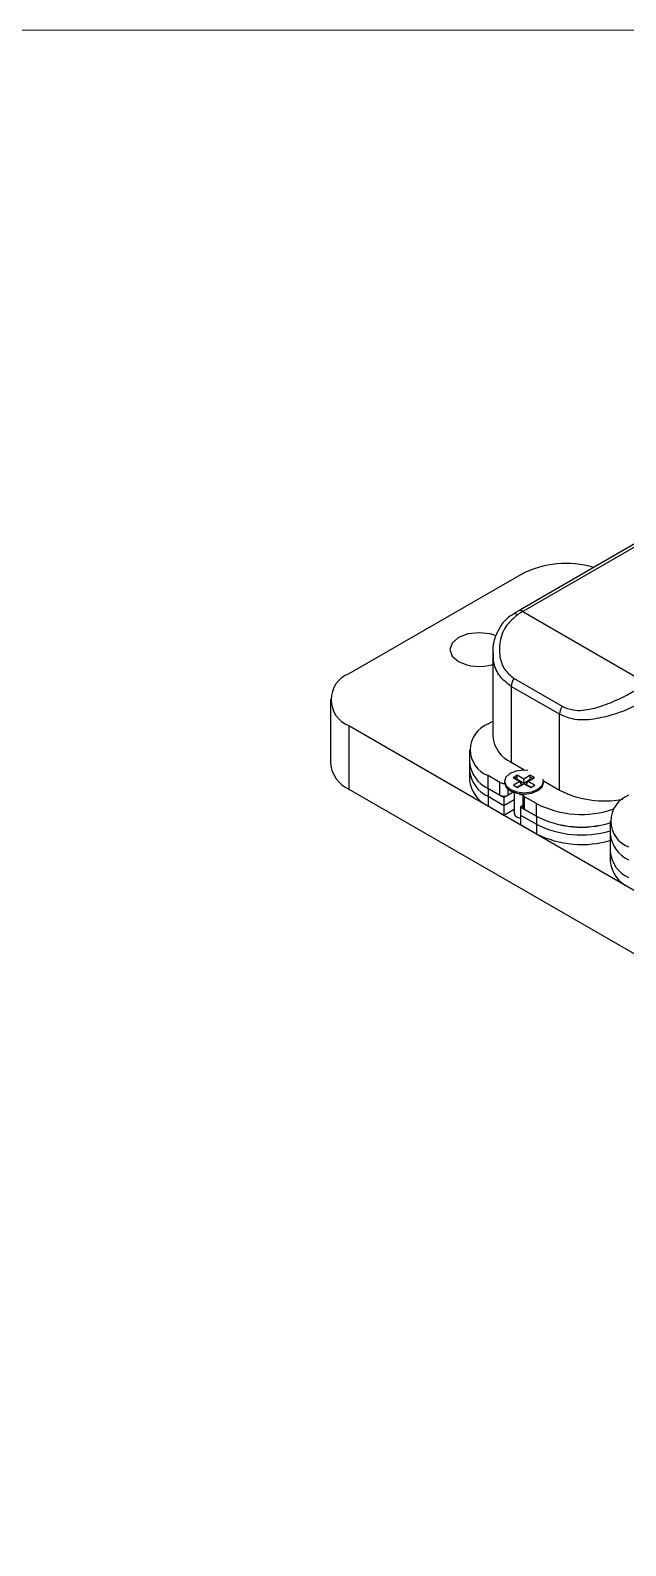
# Model space of a CAD drawing. Header units: millimetres. Extents: x 5 to 292, y 4 to 204.
# Drawn here: x 162.3 to 192.8, y 126.7 to 204.5 of the extents above; entities that cross this region are included whole.
import ezdxf

# ---------------------------------------------------------------- set-up
doc = ezdxf.new("R2010")
doc.units = ezdxf.units.MM

msp = doc.modelspace()

# ---------------------------------------------------------------- linework, layer by layer
at = {"color": 7, "linetype": 'Continuous', "lineweight": 18}
msp.add_line((4.92, 204.48), (291.92, 204.48), dxfattribs=at)
at = {"color": 7, "linetype": 'Continuous', "lineweight": 25}
for p, q in [((193.31, 178.152), (187.299, 174.682)), ((193.559, 178.127), (187.549, 174.657)), ((187.457, 176.562), (178.618, 171.46)), ((187.299, 174.682), (187.027, 174.515)), ((187.549, 174.657), (193.913, 170.983)), ((185.996, 172.545), (185.996, 168.248)), ((187.089, 171.221), (189.564, 169.793)), ((189.423, 169.384), (186.948, 170.813)), ((186.948, 170.813), (186.948, 166.921)), ((177.666, 170.133), (177.666, 166.867)), ((178.618, 168.806), (245.864, 129.986)), ((178.618, 168.806), (178.618, 165.54)), ((185.76, 168.888), (185.996, 169.025)), ((189.423, 165.492), (189.423, 169.384)), ((184.808, 167.562), (184.808, 166.908)), ((184.808, 166.908), (184.808, 166.5)), ((184.808, 166.5), (184.808, 166.01)), ((186.948, 166.921), (187.653, 166.514)), ((186.361, 165.888), (185.76, 166.235)), ((185.76, 165.582), (185.76, 166.235)), ((186.361, 165.235), (186.361, 165.888)), ((186.598, 165.938), (186.598, 165.868)), ((187.253, 166.251), (187.045, 166.126)), ((187.045, 166.126), (187.386, 165.936)), ((187.386, 165.936), (187.056, 165.738)), ((187.056, 165.738), (187.272, 165.618)), ((187.174, 166.113), (187.122, 166.083)), ((187.258, 166.153), (187.174, 166.113)), ((187.255, 166.028), (187.238, 166.018)), ((187.489, 165.773), (187.25, 165.63)), ((187.595, 166.06), (187.253, 166.251)), ((187.254, 166.155), (187.253, 166.251)), ((187.255, 166.028), (187.254, 166.141)), ((187.596, 165.837), (187.255, 166.028)), ((187.272, 165.618), (187.602, 165.815)), ((187.489, 165.773), (187.386, 165.936)), ((187.925, 166.257), (187.595, 166.06)), ((187.596, 165.837), (187.595, 166.06)), ((187.926, 166.035), (187.596, 165.837)), ((187.602, 165.815), (187.944, 165.625)), ((187.708, 165.775), (187.81, 165.94)), ((187.96, 165.635), (187.708, 165.775)), ((187.81, 165.94), (188.14, 166.137)), ((188.152, 165.749), (187.81, 165.94)), ((188.14, 166.137), (187.925, 166.257)), ((187.925, 166.162), (187.925, 166.257)), ((187.926, 166.035), (187.926, 166.147)), ((187.949, 166.022), (187.926, 166.035)), ((187.944, 165.625), (188.152, 165.749)), ((188.597, 165.969), (189.423, 165.492)), ((188.598, 165.868), (188.598, 165.938)), ((178.618, 165.54), (245.864, 126.72)), ((185.76, 165.582), (186.573, 165.112)), ((185.76, 165.582), (185.76, 165.174)), ((186.361, 165.235), (185.76, 165.582)), ((185.76, 165.174), (186.573, 164.704)), ((185.76, 165.174), (185.76, 164.684)), ((186.573, 165.112), (187.047, 165.386)), ((186.573, 165.112), (186.573, 164.704)), ((186.573, 164.704), (187.098, 165.007)), ((187.047, 165.386), (186.785, 165.235)), ((187.098, 165.368), (187.098, 164.316)), ((187.377, 165.263), (187.483, 165.249)), ((187.546, 165.249), (187.377, 165.263)), ((187.546, 165.242), (187.483, 165.249)), ((187.546, 165.276), (187.546, 164.623)), ((188.235, 164.806), (187.634, 165.153)), ((187.634, 164.5), (187.634, 165.153)), ((185.76, 164.684), (186.573, 164.214)), ((186.573, 164.704), (186.573, 164.214)), ((186.573, 164.214), (187.098, 164.517)), ((187.546, 164.694), (187.422, 164.623)), ((187.422, 164.623), (188.235, 164.153)), ((187.422, 164.623), (187.422, 164.214)), ((187.422, 164.214), (188.235, 163.745)), ((187.422, 164.214), (187.422, 163.724)), ((188.235, 164.153), (187.634, 164.5)), ((188.235, 164.153), (188.235, 164.806)), ((188.235, 164.153), (188.235, 163.745)), ((187.422, 163.724), (188.235, 163.255)), ((188.235, 163.745), (188.235, 163.255)), ((192.02, 163.901), (192.02, 163.247)), ((192.02, 163.247), (192.02, 162.336)), ((192.02, 162.336), (192.02, 161.847))]:
    msp.add_line(p, q, dxfattribs=at)
at = {"color": 8, "linetype": 'Continuous', "lineweight": 25}
msp.add_line((186.785, 165.235), (186.785, 165.532), dxfattribs=at)
at = {"color": 7, "linetype": 'Continuous', "lineweight": 25, "flags": 128}
for points in [[(186.167, 173.412), (185.874, 173.505), (185.3, 173.571), (184.726, 173.505), (184.24, 173.317), (183.914, 173.036), (183.8, 172.705), (183.914, 172.373), (184.24, 172.092)], [(187.791, 166.504), (187.581, 166.515), (187.2, 166.467), (186.879, 166.339), (186.668, 166.149), (186.598, 165.928), (186.681, 165.708), (186.904, 165.522)], [(186.598, 165.868), (186.598, 165.858), (186.681, 165.638), (186.904, 165.452), (187.232, 165.331), (187.616, 165.29), (187.997, 165.338), (188.318, 165.467), (188.529, 165.656), (188.598, 165.868)], [(186.904, 165.522), (187.232, 165.401), (187.616, 165.36), (187.997, 165.408), (188.318, 165.537), (188.529, 165.726), (188.598, 165.948), (188.58, 166.049)], [(188.06, 166.089), (188.023, 166.113), (187.922, 166.159)], [(187.098, 164.316), (187.136, 164.206), (187.245, 164.112)], [(187.245, 164.112), (187.407, 164.05), (187.422, 164.046)]]:
    msp.add_lwpolyline(points, dxfattribs=at)
at = {"color": 7, "linetype": 'Continuous', "lineweight": 25}
for centre, radius, start, end in [((189.768, 172.086), 5.038, 73.7333, 117.30608), ((190.358, 169.796), 5.614, 120.02461, 123.27921), ((185.31, 174.198), 2.362, 243.04949, 286.87783), ((179.122, 170.133), 1.419, 110.78346, 249.21668), ((187.697, 170.782), 0.75, 144.15009, 177.63826), ((190.172, 169.353), 0.75, 144.15009, 177.63826), ((186.263, 167.562), 1.419, 110.78345, 249.21669), ((187.623, 168.41), 1.635, 185.6946, 245.62565), ((179.293, 167.029), 1.635, 185.69459, 245.62566), ((186.434, 167.071), 1.635, 185.6946, 245.62565), ((186.434, 166.662), 1.635, 185.6946, 245.62565), ((186.434, 166.172), 1.635, 185.6946, 245.62565), ((186.568, 166.281), 0.444, 242.22976, 274.09427), ((186.573, 165.644), 0.461, 242.60926, 297.39049), ((187.686, 165.282), 0.139, 176.35114, 247.984), ((191.721, 169.943), 5.009, 242.68835, 280.888), ((193.476, 163.901), 1.419, 110.78347, 249.21668), ((187.696, 164.637), 0.151, 185.69577, 245.62638), ((190.548, 169.28), 5.036, 242.6604, 289.21272), ((190.555, 168.717), 5.119, 243.05414, 286.63856), ((190.547, 168.63), 5.039, 242.68773, 287.00497), ((190.555, 168.308), 5.119, 243.05414, 286.63856), ((190.554, 167.816), 5.117, 243.04164, 287.20546), ((193.647, 163.41), 1.635, 185.6946, 245.62565), ((193.647, 162.499), 1.635, 185.6946, 245.62565), ((193.647, 162.009), 1.635, 185.6946, 245.62565)]:
    msp.add_arc(centre, radius, start, end, dxfattribs=at)
at = {"color": 8, "linetype": 'Continuous', "lineweight": 25}
for centre, radius, start, end in [((187.133, 174.301), 0.238, 52.50401, 116.18918), ((187.403, 174.453), 0.252, 54.38344, 114.29308)]:
    msp.add_arc(centre, radius, start, end, dxfattribs=at)
at = {"color": 7, "linetype": 'Continuous', "lineweight": 25}
for points, knots in [([(187.039, 174.498), (186.986, 174.47), (186.731, 174.337), (186.401, 173.942), (186.106, 173.358), (185.98, 172.862), (186.009, 172.582), (186.015, 172.523)], [0, 0, 0, 0, 0.074812, 0.356814, 0.637117, 0.923197, 1, 1, 1, 1]), ([(187.278, 174.49), (187.077, 174.323), (186.637, 173.958), (186.33, 173.16), (186.323, 172.353), (186.559, 171.647), (186.913, 171.363), (187.089, 171.221)], [0, 0, 0, 0, 0.199508, 0.437451, 0.643632, 0.823204, 1, 1, 1, 1]), ([(189.564, 169.793), (189.747, 169.717), (190.202, 169.529), (191.079, 169.635), (192.018, 169.95), (192.912, 170.369), (193.397, 170.666), (193.642, 170.816)], [0, 0, 0, 0, 0.152496, 0.378859, 0.592677, 0.794571, 1, 1, 1, 1])]:
    msp.add_open_spline(points, degree=3, knots=knots, dxfattribs=at)
at = {"color": 8, "linetype": 'Continuous', "lineweight": 25}
for points, knots in [([(186.948, 170.813), (186.741, 170.973), (186.33, 171.29), (186.028, 171.935), (186.033, 172.356), (186.035, 172.526)], [0, 0, 0, 0, 0.376901, 0.74871, 1, 1, 1, 1]), ([(193.453, 169.909), (193.367, 169.86), (193.013, 169.66), (192.219, 169.36), (191.156, 169.092), (190.157, 169.061), (189.636, 169.29), (189.423, 169.384)], [0, 0, 0, 0, 0.072743, 0.299875, 0.544902, 0.813536, 1, 1, 1, 1])]:
    msp.add_open_spline(points, degree=3, knots=knots, dxfattribs=at)

doc.saveas('drawing.dxf')
